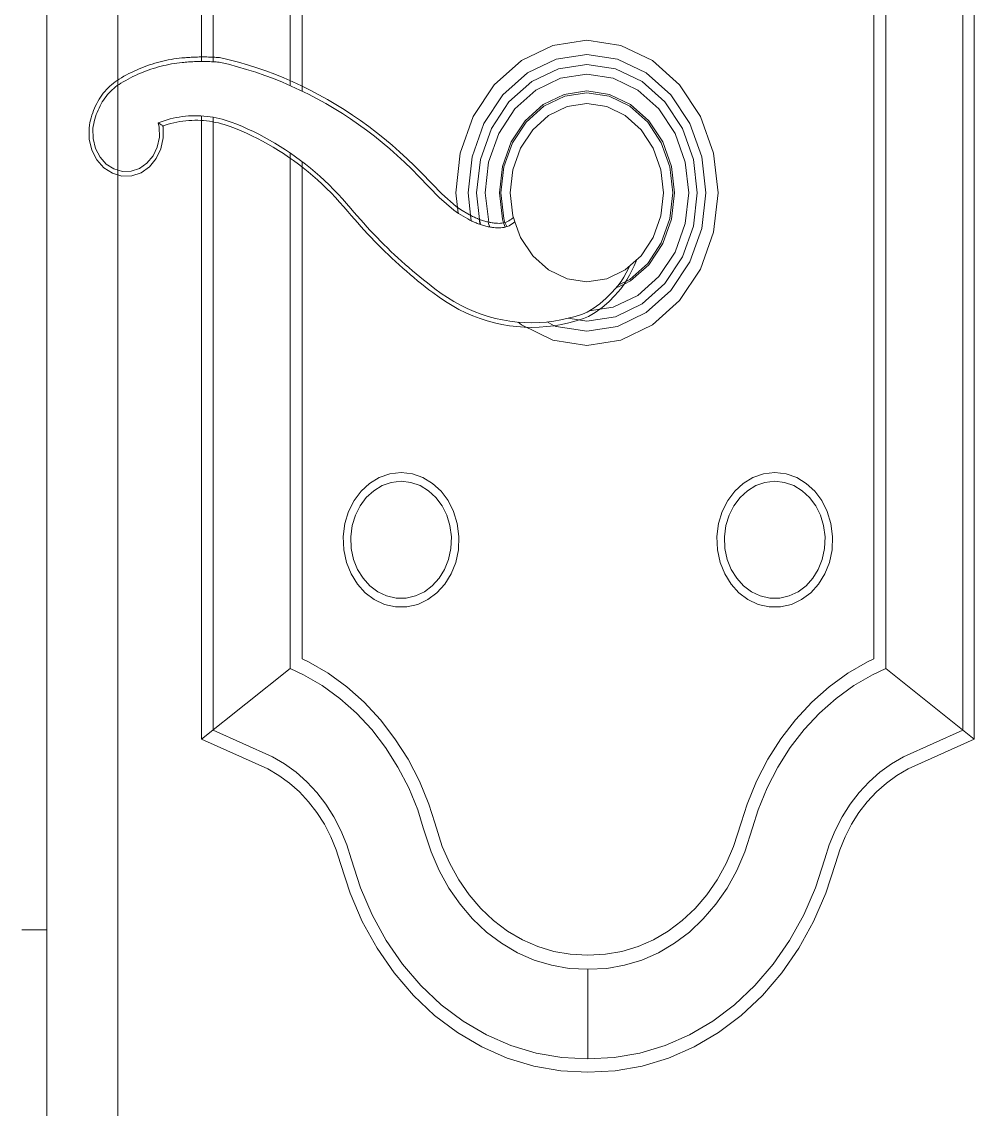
# Model space of a CAD drawing. Header units: inches. Extents: x 136316 to 155547, y -21384 to -17606.
# Drawn here: x 152598.235 to 152601.054, y -20288.047 to -20284.828 of the extents above; entities that cross this region are included whole.
import ezdxf

# ---------------------------------------------------------------- set-up
doc = ezdxf.new("R2010")
doc.units = ezdxf.units.IN
doc.header["$LTSCALE"] = 0.5
doc.header["$MEASUREMENT"] = 0
doc.layers.add('PARAPET', color=50, linetype='Continuous', lineweight=13)
doc.layers.add('window', color=4, linetype='Continuous', lineweight=13)

msp = doc.modelspace()

# ---------------------------------------------------------------- linework, layer by layer
at = {"layer": 'PARAPET'}
msp.add_line((152598.3095, -20287.5162), (152598.2353, -20287.5162), dxfattribs=at)
at = {"layer": 'window'}
for p, q in [((152598.5195, -20315.9204), (152598.5195, -20245.2017)), ((152598.3095, -20245.4462), (152598.3095, -20315.676)), ((152598.7675, -20284.9461), (152598.7675, -20278.7303)), ((152598.8017, -20284.9334), (152598.8012, -20278.7572)), ((152601.0199, -20278.7572), (152601.0199, -20286.9249)), ((152601.0535, -20278.7303), (152601.0535, -20286.9518)), ((152599.0291, -20285.0171), (152599.0291, -20278.939)), ((152600.792, -20278.939), (152600.792, -20286.7431)), ((152599.0649, -20278.9676), (152599.0649, -20285.0337)), ((152600.7562, -20286.7145), (152600.7562, -20278.9676)), ((152599.8071, -20284.8982), (152599.7135, -20284.9433)), ((152599.9075, -20284.8828), (152599.8071, -20284.8982)), ((152600.0079, -20284.8982), (152599.9075, -20284.8828)), ((152600.1015, -20284.9433), (152600.0079, -20284.8982)), ((152598.677, -20284.94), (152598.6689, -20284.9414)), ((152598.685, -20284.9386), (152598.677, -20284.94)), ((152598.6931, -20284.9374), (152598.685, -20284.9386)), ((152598.7011, -20284.9364), (152598.6931, -20284.9374)), ((152598.7092, -20284.9356), (152598.7011, -20284.9364)), ((152598.7139, -20284.9351), (152598.7092, -20284.9356)), ((152598.7185, -20284.9347), (152598.7139, -20284.9351)), ((152598.7231, -20284.9344), (152598.7185, -20284.9347)), ((152598.7277, -20284.934), (152598.7231, -20284.9344)), ((152598.7323, -20284.9337), (152598.7277, -20284.934)), ((152598.7369, -20284.9335), (152598.7323, -20284.9337)), ((152598.7416, -20284.9333), (152598.7369, -20284.9335)), ((152598.7462, -20284.9331), (152598.7416, -20284.9333)), ((152598.7508, -20284.9329), (152598.7462, -20284.9331)), ((152598.7554, -20284.9328), (152598.7508, -20284.9329)), ((152598.7601, -20284.9327), (152598.7554, -20284.9328)), ((152598.7647, -20284.9326), (152598.7601, -20284.9327)), ((152598.7693, -20284.9326), (152598.7647, -20284.9326)), ((152598.7739, -20284.9326), (152598.7693, -20284.9326)), ((152598.7786, -20284.9326), (152598.7739, -20284.9326)), ((152598.7832, -20284.9327), (152598.7786, -20284.9326)), ((152598.7878, -20284.9328), (152598.7832, -20284.9327)), ((152598.7924, -20284.933), (152598.7878, -20284.9328)), ((152598.7971, -20284.9332), (152598.7924, -20284.933)), ((152598.8017, -20284.9334), (152598.7971, -20284.9332)), ((152598.8012, -20284.9468), (152598.8017, -20284.9334)), ((152598.8063, -20284.9336), (152598.8017, -20284.9334)), ((152598.8109, -20284.9339), (152598.8063, -20284.9336)), ((152598.8155, -20284.9342), (152598.8109, -20284.9339)), ((152598.8209, -20284.9346), (152598.8155, -20284.9342)), ((152598.849, -20284.9412), (152598.8209, -20284.9346)), ((152599.8165, -20284.9391), (152599.7316, -20284.98)), ((152599.9075, -20284.9251), (152599.8165, -20284.9391)), ((152599.9985, -20284.9391), (152599.9075, -20284.9251)), ((152600.0833, -20284.98), (152599.9985, -20284.9391)), ((152598.575, -20284.9712), (152598.5675, -20284.9747)), ((152598.5826, -20284.9679), (152598.575, -20284.9712)), ((152598.5903, -20284.9647), (152598.5826, -20284.9679)), ((152598.598, -20284.9617), (152598.5903, -20284.9647)), ((152598.6057, -20284.9589), (152598.598, -20284.9617)), ((152598.6092, -20284.9718), (152598.6016, -20284.9746)), ((152598.6135, -20284.9562), (152598.6057, -20284.9589)), ((152598.6168, -20284.9691), (152598.6092, -20284.9718)), ((152598.6213, -20284.9536), (152598.6135, -20284.9562)), ((152598.6244, -20284.9666), (152598.6168, -20284.9691)), ((152598.6292, -20284.9512), (152598.6213, -20284.9536)), ((152598.6321, -20284.9643), (152598.6244, -20284.9666)), ((152598.6371, -20284.9489), (152598.6292, -20284.9512)), ((152598.6398, -20284.9621), (152598.6321, -20284.9643)), ((152598.645, -20284.9468), (152598.6371, -20284.9489)), ((152598.6475, -20284.96), (152598.6398, -20284.9621)), ((152598.653, -20284.9449), (152598.645, -20284.9468)), ((152598.6553, -20284.9581), (152598.6475, -20284.96)), ((152598.6609, -20284.9431), (152598.653, -20284.9449)), ((152598.663, -20284.9564), (152598.6553, -20284.9581)), ((152598.6689, -20284.9414), (152598.6609, -20284.9431)), ((152598.6709, -20284.9548), (152598.663, -20284.9564)), ((152598.6787, -20284.9533), (152598.6709, -20284.9548)), ((152598.6865, -20284.952), (152598.6787, -20284.9533)), ((152598.6944, -20284.9508), (152598.6865, -20284.952)), ((152598.7023, -20284.9499), (152598.6944, -20284.9508)), ((152598.7102, -20284.949), (152598.7023, -20284.9499)), ((152598.7147, -20284.9486), (152598.7102, -20284.949)), ((152598.7193, -20284.9482), (152598.7147, -20284.9486)), ((152598.7238, -20284.9478), (152598.7193, -20284.9482)), ((152598.7284, -20284.9475), (152598.7238, -20284.9478)), ((152598.7329, -20284.9472), (152598.7284, -20284.9475)), ((152598.7375, -20284.947), (152598.7329, -20284.9472)), ((152598.742, -20284.9467), (152598.7375, -20284.947)), ((152598.7466, -20284.9465), (152598.742, -20284.9467)), ((152598.7511, -20284.9464), (152598.7466, -20284.9465)), ((152598.7557, -20284.9463), (152598.7511, -20284.9464)), ((152598.7602, -20284.9462), (152598.7557, -20284.9463)), ((152598.7648, -20284.9461), (152598.7602, -20284.9462)), ((152598.7693, -20284.9461), (152598.7648, -20284.9461)), ((152598.7739, -20284.9461), (152598.7693, -20284.9461)), ((152598.7784, -20284.9461), (152598.7739, -20284.9461)), ((152598.783, -20284.9462), (152598.7784, -20284.9461)), ((152598.7875, -20284.9463), (152598.783, -20284.9462)), ((152598.7921, -20284.9465), (152598.7875, -20284.9463)), ((152598.7966, -20284.9466), (152598.7921, -20284.9465)), ((152598.8012, -20284.9468), (152598.7966, -20284.9466)), ((152598.8057, -20284.9471), (152598.8012, -20284.9468)), ((152598.8103, -20284.9474), (152598.8057, -20284.9471)), ((152598.8148, -20284.9477), (152598.8103, -20284.9474)), ((152598.8194, -20284.948), (152598.8148, -20284.9477)), ((152598.8466, -20284.9544), (152598.8194, -20284.948)), ((152598.8737, -20284.9615), (152598.8466, -20284.9544)), ((152598.8764, -20284.9483), (152598.849, -20284.9412)), ((152598.9007, -20284.9693), (152598.8737, -20284.9615)), ((152598.9036, -20284.9562), (152598.8764, -20284.9483)), ((152598.9275, -20284.9778), (152598.9007, -20284.9693)), ((152598.9306, -20284.9648), (152598.9036, -20284.9562)), ((152598.9575, -20284.9741), (152598.9306, -20284.9648)), ((152599.7135, -20284.9433), (152599.6331, -20285.0151)), ((152599.823, -20284.9676), (152599.7443, -20285.0055)), ((152599.9075, -20284.9546), (152599.823, -20284.9676)), ((152599.992, -20284.9676), (152599.9075, -20284.9546)), ((152600.0707, -20285.0055), (152599.992, -20284.9676)), ((152600.1819, -20285.0151), (152600.1015, -20284.9433)), ((152598.5174, -20285.0021), (152598.5118, -20285.006)), ((152598.5231, -20284.9984), (152598.5174, -20285.0021)), ((152598.5304, -20284.9941), (152598.5231, -20284.9984)), ((152598.5377, -20284.9899), (152598.5304, -20284.9941)), ((152598.5428, -20285.0021), (152598.5356, -20285.0062)), ((152598.5451, -20284.9859), (152598.5377, -20284.9899)), ((152598.5499, -20284.9982), (152598.5428, -20285.0021)), ((152598.5525, -20284.982), (152598.5451, -20284.9859)), ((152598.5572, -20284.9944), (152598.5499, -20284.9982)), ((152598.5599, -20284.9783), (152598.5525, -20284.982)), ((152598.5644, -20284.9907), (152598.5572, -20284.9944)), ((152598.5675, -20284.9747), (152598.5599, -20284.9783)), ((152598.5718, -20284.9872), (152598.5644, -20284.9907)), ((152598.5792, -20284.9838), (152598.5718, -20284.9872)), ((152598.5866, -20284.9806), (152598.5792, -20284.9838)), ((152598.5941, -20284.9775), (152598.5866, -20284.9806)), ((152598.6016, -20284.9746), (152598.5941, -20284.9775)), ((152598.9541, -20284.987), (152598.9275, -20284.9778)), ((152598.9805, -20284.9968), (152598.9541, -20284.987)), ((152598.9842, -20284.984), (152598.9575, -20284.9741)), ((152599.0068, -20285.0074), (152598.9805, -20284.9968)), ((152599.0107, -20284.9947), (152598.9842, -20284.984)), ((152599.037, -20285.0061), (152599.0107, -20284.9947)), ((152599.7316, -20284.98), (152599.6588, -20285.0451)), ((152599.8295, -20284.9958), (152599.7568, -20285.0308)), ((152599.9075, -20284.9838), (152599.8295, -20284.9958)), ((152599.9855, -20284.9958), (152599.9075, -20284.9838)), ((152600.0581, -20285.0308), (152599.9855, -20284.9958)), ((152600.1562, -20285.0451), (152600.0833, -20284.98)), ((152598.4812, -20285.0346), (152598.4766, -20285.0402)), ((152598.4859, -20285.0293), (152598.4812, -20285.0346)), ((152598.4907, -20285.0242), (152598.4859, -20285.0293)), ((152598.4958, -20285.0193), (152598.4907, -20285.0242)), ((152598.4983, -20285.0344), (152598.4938, -20285.0391)), ((152598.501, -20285.0146), (152598.4958, -20285.0193)), ((152598.503, -20285.0298), (152598.4983, -20285.0344)), ((152598.5063, -20285.0102), (152598.501, -20285.0146)), ((152598.5079, -20285.0255), (152598.503, -20285.0298)), ((152598.5118, -20285.006), (152598.5063, -20285.0102)), ((152598.5129, -20285.0213), (152598.5079, -20285.0255)), ((152598.518, -20285.0174), (152598.5129, -20285.0213)), ((152598.5232, -20285.0138), (152598.518, -20285.0174)), ((152598.5286, -20285.0104), (152598.5232, -20285.0138)), ((152598.5356, -20285.0062), (152598.5286, -20285.0104)), ((152599.0328, -20285.0187), (152599.0068, -20285.0074)), ((152599.0586, -20285.0306), (152599.0328, -20285.0187)), ((152599.063, -20285.0181), (152599.037, -20285.0061)), ((152599.0842, -20285.0432), (152599.0586, -20285.0306)), ((152599.0888, -20285.0309), (152599.063, -20285.0181)), ((152599.1144, -20285.0442), (152599.0888, -20285.0309)), ((152599.6331, -20285.0151), (152599.5714, -20285.1087)), ((152599.7443, -20285.0055), (152599.6767, -20285.0659)), ((152599.7568, -20285.0308), (152599.6944, -20285.0865)), ((152599.9075, -20285.0332), (152599.8405, -20285.0434)), ((152599.9745, -20285.0434), (152599.9075, -20285.0332)), ((152600.1205, -20285.0865), (152600.0581, -20285.0308)), ((152600.1383, -20285.0659), (152600.0707, -20285.0055)), ((152600.2435, -20285.1087), (152600.1819, -20285.0151)), ((152598.4605, -20285.0643), (152598.457, -20285.0707)), ((152598.4642, -20285.058), (152598.4605, -20285.0643)), ((152598.4682, -20285.0519), (152598.4642, -20285.058)), ((152598.4723, -20285.0459), (152598.4682, -20285.0519)), ((152598.4737, -20285.0658), (152598.4702, -20285.0717)), ((152598.4766, -20285.0402), (152598.4723, -20285.0459)), ((152598.4773, -20285.0601), (152598.4737, -20285.0658)), ((152598.4812, -20285.0546), (152598.4773, -20285.0601)), ((152598.4852, -20285.0493), (152598.4812, -20285.0546)), ((152598.4894, -20285.0441), (152598.4852, -20285.0493)), ((152598.4938, -20285.0391), (152598.4894, -20285.0441)), ((152599.1095, -20285.0565), (152599.0842, -20285.0432)), ((152599.1346, -20285.0704), (152599.1095, -20285.0565)), ((152599.1397, -20285.0583), (152599.1144, -20285.0442)), ((152599.1647, -20285.073), (152599.1397, -20285.0583)), ((152599.6588, -20285.0451), (152599.6029, -20285.1298)), ((152599.6767, -20285.0659), (152599.6249, -20285.1446)), ((152599.8405, -20285.0434), (152599.778, -20285.0735)), ((152599.8417, -20285.0486), (152599.7803, -20285.0782)), ((152599.9075, -20285.0385), (152599.8417, -20285.0486)), ((152599.9733, -20285.0486), (152599.9075, -20285.0385)), ((152600.0346, -20285.0782), (152599.9733, -20285.0486)), ((152600.0369, -20285.0735), (152599.9745, -20285.0434)), ((152600.1901, -20285.1446), (152600.1383, -20285.0659)), ((152600.2121, -20285.1298), (152600.1562, -20285.0451)), ((152598.4452, -20285.098), (152598.4428, -20285.1051)), ((152598.4478, -20285.091), (152598.4452, -20285.098)), ((152598.4506, -20285.0841), (152598.4478, -20285.091)), ((152598.4537, -20285.0773), (152598.4506, -20285.0841)), ((152598.457, -20285.0707), (152598.4537, -20285.0773)), ((152598.4583, -20285.0966), (152598.4559, -20285.1031)), ((152598.461, -20285.0902), (152598.4583, -20285.0966)), ((152598.4639, -20285.0839), (152598.461, -20285.0902)), ((152598.4669, -20285.0777), (152598.4639, -20285.0839)), ((152598.4702, -20285.0717), (152598.4669, -20285.0777)), ((152599.1594, -20285.085), (152599.1346, -20285.0704)), ((152599.1839, -20285.1002), (152599.1594, -20285.085)), ((152599.1895, -20285.0884), (152599.1647, -20285.073)), ((152599.2081, -20285.1161), (152599.1839, -20285.1002)), ((152599.2139, -20285.1044), (152599.1895, -20285.0884)), ((152599.6944, -20285.0865), (152599.6466, -20285.1592)), ((152599.778, -20285.0735), (152599.7244, -20285.1214)), ((152599.7803, -20285.0782), (152599.7277, -20285.1252)), ((152599.7941, -20285.106), (152599.8488, -20285.0796)), ((152599.8488, -20285.0796), (152599.9075, -20285.0706)), ((152599.9075, -20285.0706), (152599.9662, -20285.0796)), ((152599.9662, -20285.0796), (152600.0208, -20285.106)), ((152600.0873, -20285.1252), (152600.0346, -20285.0782)), ((152600.0906, -20285.1214), (152600.0369, -20285.0735)), ((152600.1684, -20285.1592), (152600.1205, -20285.0865)), ((152598.4371, -20285.127), (152598.4357, -20285.1345)), ((152598.4388, -20285.1196), (152598.4371, -20285.127)), ((152598.4407, -20285.1123), (152598.4388, -20285.1196)), ((152598.4428, -20285.1051), (152598.4407, -20285.1123)), ((152598.4484, -20285.1302), (152598.4471, -20285.1371)), ((152598.4499, -20285.1233), (152598.4484, -20285.1302)), ((152598.4517, -20285.1165), (152598.4499, -20285.1233)), ((152598.4537, -20285.1097), (152598.4517, -20285.1165)), ((152598.4559, -20285.1031), (152598.4537, -20285.1097)), ((152598.6391, -20285.1277), (152598.6478, -20285.1244)), ((152598.6421, -20285.1399), (152598.6391, -20285.1277)), ((152598.6391, -20285.1277), (152598.6497, -20285.1343)), ((152598.6478, -20285.1244), (152598.6565, -20285.1214)), ((152598.6565, -20285.1214), (152598.6654, -20285.1187)), ((152598.6597, -20285.1344), (152598.6682, -20285.1317)), ((152598.6654, -20285.1187), (152598.6743, -20285.1162)), ((152598.6682, -20285.1317), (152598.6768, -20285.1294)), ((152598.6743, -20285.1162), (152598.6833, -20285.114)), ((152598.6768, -20285.1294), (152598.6855, -20285.1273)), ((152598.6833, -20285.114), (152598.6923, -20285.1121)), ((152598.6855, -20285.1273), (152598.6942, -20285.1254)), ((152598.6923, -20285.1121), (152598.7013, -20285.1105)), ((152598.6942, -20285.1254), (152598.7029, -20285.1238)), ((152598.7013, -20285.1105), (152598.7104, -20285.1091)), ((152598.7029, -20285.1238), (152598.7117, -20285.1225)), ((152598.7104, -20285.1091), (152598.7195, -20285.1081)), ((152598.7117, -20285.1225), (152598.7205, -20285.1215)), ((152598.7195, -20285.1081), (152598.7286, -20285.1073)), ((152598.7205, -20285.1215), (152598.7293, -20285.1207)), ((152598.7286, -20285.1073), (152598.7378, -20285.1068)), ((152598.7293, -20285.1207), (152598.7382, -20285.1202)), ((152598.7378, -20285.1068), (152598.7469, -20285.1065)), ((152598.7382, -20285.1202), (152598.747, -20285.12)), ((152598.7469, -20285.1065), (152598.7561, -20285.1066)), ((152598.747, -20285.12), (152598.7559, -20285.1201)), ((152598.7559, -20285.1201), (152598.7647, -20285.1204)), ((152598.7561, -20285.1066), (152598.7652, -20285.1069)), ((152598.7647, -20285.1204), (152598.7735, -20285.121)), ((152598.7652, -20285.1069), (152598.7744, -20285.1075)), ((152598.7675, -20286.9518), (152598.7675, -20285.1071)), ((152598.7735, -20285.121), (152598.7824, -20285.1219)), ((152598.7744, -20285.1075), (152598.7835, -20285.1084)), ((152598.7824, -20285.1219), (152598.7911, -20285.123)), ((152598.7835, -20285.1084), (152598.7926, -20285.1096)), ((152598.7911, -20285.123), (152598.7999, -20285.1244)), ((152598.7926, -20285.1096), (152598.8017, -20285.1111)), ((152598.7999, -20285.1244), (152598.8086, -20285.1261)), ((152598.8012, -20286.9249), (152598.8017, -20285.1111)), ((152598.8017, -20285.1111), (152598.8107, -20285.1128)), ((152598.8086, -20285.1261), (152598.8173, -20285.128)), ((152598.8107, -20285.1128), (152598.8197, -20285.1148)), ((152598.8173, -20285.128), (152598.826, -20285.1303)), ((152598.8197, -20285.1148), (152598.8286, -20285.1171)), ((152598.826, -20285.1303), (152598.8346, -20285.1327)), ((152598.8286, -20285.1171), (152598.8375, -20285.1197)), ((152598.8346, -20285.1327), (152598.8431, -20285.1355)), ((152598.8375, -20285.1197), (152598.8463, -20285.1225)), ((152598.8463, -20285.1225), (152598.8551, -20285.1256)), ((152598.8551, -20285.1256), (152598.8717, -20285.132)), ((152598.8717, -20285.132), (152598.8882, -20285.1388)), ((152599.232, -20285.1326), (152599.2081, -20285.1161)), ((152599.238, -20285.1211), (152599.2139, -20285.1044)), ((152599.2556, -20285.1497), (152599.232, -20285.1326)), ((152599.2618, -20285.1383), (152599.238, -20285.1211)), ((152599.5714, -20285.1087), (152599.5327, -20285.2176)), ((152599.6029, -20285.1298), (152599.5678, -20285.2286)), ((152599.7244, -20285.1214), (152599.6833, -20285.1838)), ((152599.7277, -20285.1252), (152599.6873, -20285.1865)), ((152599.7472, -20285.1479), (152599.7941, -20285.106)), ((152600.0208, -20285.106), (152600.0678, -20285.1479)), ((152600.1277, -20285.1865), (152600.0873, -20285.1252)), ((152600.1317, -20285.1838), (152600.0906, -20285.1214)), ((152600.2472, -20285.2286), (152600.2121, -20285.1298)), ((152600.2823, -20285.2176), (152600.2435, -20285.1087)), ((152598.4357, -20285.1345), (152598.4344, -20285.1431)), ((152598.4344, -20285.1431), (152598.4349, -20285.1762)), ((152598.4471, -20285.1371), (152598.446, -20285.1441)), ((152598.446, -20285.1441), (152598.4465, -20285.1742)), ((152598.6426, -20285.17), (152598.6421, -20285.1399)), ((152598.6508, -20285.135), (152598.6517, -20285.1355)), ((152598.6512, -20285.1373), (152598.6533, -20285.1366)), ((152598.6533, -20285.1366), (152598.6597, -20285.1344)), ((152598.6536, -20285.1379), (152598.6533, -20285.1366)), ((152598.6542, -20285.1715), (152598.6536, -20285.1379)), ((152598.8431, -20285.1355), (152598.8516, -20285.1385)), ((152598.8516, -20285.1385), (152598.868, -20285.1448)), ((152598.868, -20285.1448), (152598.8842, -20285.1515)), ((152598.8842, -20285.1515), (152598.9004, -20285.1586)), ((152598.8882, -20285.1388), (152598.9046, -20285.146)), ((152598.9004, -20285.1586), (152598.9165, -20285.1661)), ((152598.9046, -20285.146), (152598.9209, -20285.1536)), ((152598.9209, -20285.1536), (152598.937, -20285.1616)), ((152598.937, -20285.1616), (152598.953, -20285.1699)), ((152599.2788, -20285.1674), (152599.2556, -20285.1497)), ((152599.2853, -20285.1562), (152599.2618, -20285.1383)), ((152599.3083, -20285.1747), (152599.2853, -20285.1562)), ((152599.6249, -20285.1446), (152599.5923, -20285.2362)), ((152599.6466, -20285.1592), (152599.6165, -20285.2438)), ((152599.7112, -20285.2026), (152599.7472, -20285.1479)), ((152600.0678, -20285.1479), (152600.1038, -20285.2026)), ((152600.1985, -20285.2438), (152600.1684, -20285.1592)), ((152600.2227, -20285.2362), (152600.1901, -20285.1446)), ((152598.4349, -20285.1762), (152598.4429, -20285.2085)), ((152598.4465, -20285.1742), (152598.4536, -20285.2031)), ((152598.6363, -20285.1992), (152598.6426, -20285.17)), ((152598.6472, -20285.2041), (152598.6542, -20285.1715)), ((152598.9165, -20285.1661), (152598.9324, -20285.1739)), ((152598.9324, -20285.1739), (152598.9481, -20285.1822)), ((152598.9481, -20285.1822), (152598.9637, -20285.1908)), ((152598.953, -20285.1699), (152598.9688, -20285.1786)), ((152598.9637, -20285.1908), (152598.9792, -20285.1998)), ((152598.9688, -20285.1786), (152598.9845, -20285.1877)), ((152598.9845, -20285.1877), (152599, -20285.1972)), ((152599, -20285.1972), (152599.0153, -20285.2071)), ((152599.3017, -20285.1857), (152599.2788, -20285.1674)), ((152599.3242, -20285.2047), (152599.3017, -20285.1857)), ((152599.3311, -20285.1938), (152599.3083, -20285.1747)), ((152599.3534, -20285.2135), (152599.3311, -20285.1938)), ((152599.6833, -20285.1838), (152599.6574, -20285.2565)), ((152599.6873, -20285.1865), (152599.6619, -20285.2579)), ((152600.1531, -20285.2579), (152600.1277, -20285.1865)), ((152600.1576, -20285.2565), (152600.1317, -20285.1838)), ((152598.4429, -20285.2085), (152598.4578, -20285.2373)), ((152598.4536, -20285.2031), (152598.467, -20285.2288)), ((152598.467, -20285.2288), (152598.4855, -20285.2497)), ((152598.6059, -20285.2471), (152598.6238, -20285.2255)), ((152598.6238, -20285.2255), (152598.6363, -20285.1992)), ((152598.6332, -20285.2335), (152598.6472, -20285.2041)), ((152598.9792, -20285.1998), (152598.9945, -20285.2091)), ((152598.9945, -20285.2091), (152599.0096, -20285.2188)), ((152599.0096, -20285.2188), (152599.0246, -20285.2289)), ((152599.0153, -20285.2071), (152599.0305, -20285.2173)), ((152599.0246, -20285.2289), (152599.0394, -20285.2393)), ((152599.0291, -20286.7431), (152599.0291, -20285.2163)), ((152599.0305, -20285.2173), (152599.0455, -20285.2278)), ((152599.0455, -20285.2278), (152599.0603, -20285.2387)), ((152599.3464, -20285.2242), (152599.3242, -20285.2047)), ((152599.3681, -20285.2442), (152599.3464, -20285.2242)), ((152599.3754, -20285.2338), (152599.3534, -20285.2135)), ((152599.5327, -20285.2176), (152599.5195, -20285.3345)), ((152599.5678, -20285.2286), (152599.5558, -20285.3345)), ((152599.6885, -20285.2662), (152599.7112, -20285.2026)), ((152600.1038, -20285.2026), (152600.1265, -20285.2662)), ((152600.2592, -20285.3345), (152600.2472, -20285.2286)), ((152600.2955, -20285.3345), (152600.2823, -20285.2176)), ((152598.4578, -20285.2373), (152598.4786, -20285.2606)), ((152598.4786, -20285.2606), (152598.5039, -20285.2769)), ((152598.4855, -20285.2497), (152598.5081, -20285.2642)), ((152598.5838, -20285.2626), (152598.6059, -20285.2471)), ((152598.5885, -20285.2751), (152598.6132, -20285.2577)), ((152598.6132, -20285.2577), (152598.6332, -20285.2335)), ((152599.0394, -20285.2393), (152599.054, -20285.2501)), ((152599.054, -20285.2501), (152599.0684, -20285.2612)), ((152599.0603, -20285.2387), (152599.0749, -20285.25)), ((152599.0649, -20285.2423), (152599.0649, -20286.7145)), ((152599.0684, -20285.2612), (152599.0826, -20285.2726)), ((152599.0749, -20285.25), (152599.0893, -20285.2616)), ((152599.0893, -20285.2616), (152599.1035, -20285.2736)), ((152599.3895, -20285.2649), (152599.3681, -20285.2442)), ((152599.397, -20285.2546), (152599.3754, -20285.2338)), ((152599.4181, -20285.2759), (152599.397, -20285.2546)), ((152599.5923, -20285.2362), (152599.5811, -20285.3345)), ((152599.6165, -20285.2438), (152599.6062, -20285.3345)), ((152599.6574, -20285.2565), (152599.6486, -20285.3345)), ((152599.6619, -20285.2579), (152599.6532, -20285.3345)), ((152600.1618, -20285.3345), (152600.1531, -20285.2579)), ((152600.1664, -20285.3345), (152600.1576, -20285.2565)), ((152600.2088, -20285.3345), (152600.1985, -20285.2438)), ((152600.2338, -20285.3345), (152600.2227, -20285.2362)), ((152598.5039, -20285.2769), (152598.5319, -20285.285)), ((152598.5081, -20285.2642), (152598.5332, -20285.2714)), ((152598.5195, -20287.5162), (152598.5195, -20285.2675)), ((152598.5319, -20285.285), (152598.5607, -20285.2844)), ((152598.5332, -20285.2714), (152598.559, -20285.2709)), ((152598.559, -20285.2709), (152598.5838, -20285.2626)), ((152598.5607, -20285.2844), (152598.5885, -20285.2751)), ((152599.0826, -20285.2726), (152599.0966, -20285.2844)), ((152599.0966, -20285.2844), (152599.1104, -20285.2966)), ((152599.1035, -20285.2736), (152599.1174, -20285.2859)), ((152599.1174, -20285.2859), (152599.1312, -20285.2985)), ((152599.4105, -20285.2861), (152599.3895, -20285.2649)), ((152599.4706, -20285.3482), (152599.4105, -20285.2861)), ((152599.4779, -20285.3377), (152599.4181, -20285.2759)), ((152599.6808, -20285.3345), (152599.6885, -20285.2662)), ((152600.1265, -20285.2662), (152600.1342, -20285.3345)), ((152599.1104, -20285.2966), (152599.1239, -20285.309)), ((152599.1239, -20285.309), (152599.1373, -20285.3218)), ((152599.1312, -20285.2985), (152599.1447, -20285.3114)), ((152599.1373, -20285.3218), (152599.1504, -20285.3349)), ((152599.1447, -20285.3114), (152599.158, -20285.3247)), ((152599.158, -20285.3247), (152599.1711, -20285.3383)), ((152599.1504, -20285.3349), (152599.1633, -20285.3483)), ((152599.1633, -20285.3483), (152599.1759, -20285.3619)), ((152599.1711, -20285.3383), (152599.1839, -20285.3522)), ((152599.1839, -20285.3522), (152599.1965, -20285.3664)), ((152599.5141, -20285.3861), (152599.4706, -20285.3482)), ((152599.5206, -20285.3749), (152599.4779, -20285.3377)), ((152599.5195, -20285.3345), (152599.5262, -20285.3945)), ((152599.5558, -20285.3345), (152599.563, -20285.4013)), ((152599.5811, -20285.3345), (152599.5897, -20285.4135)), ((152599.6062, -20285.3345), (152599.6174, -20285.4216)), ((152599.6486, -20285.3345), (152599.6574, -20285.4125)), ((152599.6532, -20285.3345), (152599.6619, -20285.4112)), ((152599.6885, -20285.4028), (152599.6808, -20285.3345)), ((152600.1342, -20285.3345), (152600.1265, -20285.4028)), ((152600.1531, -20285.4112), (152600.1618, -20285.3345)), ((152600.1576, -20285.4125), (152600.1664, -20285.3345)), ((152600.1985, -20285.4253), (152600.2088, -20285.3345)), ((152600.2233, -20285.433), (152600.2338, -20285.3345)), ((152600.2472, -20285.4405), (152600.2592, -20285.3345)), ((152600.2823, -20285.4515), (152600.2955, -20285.3345)), ((152599.1759, -20285.3619), (152599.1884, -20285.3759)), ((152599.1884, -20285.3759), (152599.2006, -20285.3903)), ((152599.1965, -20285.3664), (152599.2088, -20285.3808)), ((152599.2006, -20285.3903), (152599.21, -20285.4015)), ((152599.2088, -20285.3808), (152599.2182, -20285.392)), ((152599.5277, -20285.3955), (152599.5141, -20285.3861)), ((152599.5333, -20285.3837), (152599.5206, -20285.3749)), ((152599.5602, -20285.3998), (152599.5333, -20285.3837)), ((152599.21, -20285.4015), (152599.2196, -20285.4127)), ((152599.2182, -20285.392), (152599.2278, -20285.4031)), ((152599.2196, -20285.4127), (152599.2293, -20285.4237)), ((152599.2278, -20285.4031), (152599.2373, -20285.4141)), ((152599.2373, -20285.4141), (152599.247, -20285.4249)), ((152599.5551, -20285.4119), (152599.5277, -20285.3955)), ((152599.5581, -20285.4136), (152599.5551, -20285.4119)), ((152599.5612, -20285.4152), (152599.5581, -20285.4136)), ((152599.563, -20285.4013), (152599.5602, -20285.3998)), ((152599.5642, -20285.4167), (152599.5612, -20285.4152)), ((152599.5659, -20285.4029), (152599.563, -20285.4013)), ((152599.563, -20285.4013), (152599.5652, -20285.4172)), ((152599.5673, -20285.4183), (152599.5642, -20285.4167)), ((152599.5688, -20285.4044), (152599.5659, -20285.4029)), ((152599.5704, -20285.4197), (152599.5673, -20285.4183)), ((152599.5718, -20285.4058), (152599.5688, -20285.4044)), ((152599.5735, -20285.4212), (152599.5704, -20285.4197)), ((152599.5747, -20285.4072), (152599.5718, -20285.4058)), ((152599.5766, -20285.4225), (152599.5735, -20285.4212)), ((152599.5777, -20285.4086), (152599.5747, -20285.4072)), ((152599.5798, -20285.4238), (152599.5766, -20285.4225)), ((152599.5806, -20285.4099), (152599.5777, -20285.4086)), ((152599.5836, -20285.4111), (152599.5806, -20285.4099)), ((152599.5866, -20285.4123), (152599.5836, -20285.4111)), ((152599.5897, -20285.4135), (152599.5866, -20285.4123)), ((152599.5897, -20285.4135), (152599.5925, -20285.4286)), ((152599.5897, -20285.4135), (152599.5911, -20285.4281)), ((152599.5927, -20285.4146), (152599.5897, -20285.4135)), ((152599.5957, -20285.4156), (152599.5927, -20285.4146)), ((152599.5988, -20285.4167), (152599.5957, -20285.4156)), ((152599.6019, -20285.4176), (152599.5988, -20285.4167)), ((152599.605, -20285.4185), (152599.6019, -20285.4176)), ((152599.6081, -20285.4194), (152599.605, -20285.4185)), ((152599.6112, -20285.4202), (152599.6081, -20285.4194)), ((152599.6143, -20285.4209), (152599.6112, -20285.4202)), ((152599.6174, -20285.4216), (152599.6143, -20285.4209)), ((152599.6174, -20285.4216), (152599.6165, -20285.4253)), ((152599.6205, -20285.4223), (152599.6174, -20285.4216)), ((152599.6237, -20285.4229), (152599.6205, -20285.4223)), ((152599.6268, -20285.4234), (152599.6237, -20285.4229)), ((152599.6574, -20285.4125), (152599.6604, -20285.4237)), ((152599.6645, -20285.4226), (152599.6604, -20285.4237)), ((152599.6619, -20285.4112), (152599.6645, -20285.4226)), ((152599.6687, -20285.4212), (152599.6645, -20285.4226)), ((152599.6645, -20285.4226), (152599.6702, -20285.4347)), ((152599.6727, -20285.4194), (152599.6687, -20285.4212)), ((152599.6766, -20285.4174), (152599.6727, -20285.4194)), ((152599.6804, -20285.4151), (152599.6766, -20285.4174)), ((152599.6841, -20285.4126), (152599.6804, -20285.4151)), ((152599.6876, -20285.4097), (152599.6841, -20285.4126)), ((152599.6901, -20285.4074), (152599.6876, -20285.4097)), ((152599.6901, -20285.4074), (152599.6885, -20285.4028)), ((152599.6901, -20285.4074), (152599.6945, -20285.4206)), ((152599.6945, -20285.4206), (152599.6904, -20285.4239)), ((152599.7112, -20285.4665), (152599.6945, -20285.4206)), ((152600.1265, -20285.4028), (152600.1038, -20285.4665)), ((152600.1277, -20285.4826), (152600.1531, -20285.4112)), ((152600.1317, -20285.4852), (152600.1576, -20285.4125)), ((152599.2293, -20285.4237), (152599.239, -20285.4347)), ((152599.239, -20285.4347), (152599.2489, -20285.4455)), ((152599.247, -20285.4249), (152599.2568, -20285.4357)), ((152599.2489, -20285.4455), (152599.2588, -20285.4563)), ((152599.2568, -20285.4357), (152599.2666, -20285.4464)), ((152599.2666, -20285.4464), (152599.2766, -20285.4569)), ((152599.5829, -20285.4251), (152599.5798, -20285.4238)), ((152599.5861, -20285.4263), (152599.5829, -20285.4251)), ((152599.5893, -20285.4275), (152599.5861, -20285.4263)), ((152599.5925, -20285.4286), (152599.5893, -20285.4275)), ((152599.5957, -20285.4297), (152599.5925, -20285.4286)), ((152599.599, -20285.4307), (152599.5957, -20285.4297)), ((152599.6022, -20285.4316), (152599.599, -20285.4307)), ((152599.6055, -20285.4325), (152599.6022, -20285.4316)), ((152599.6087, -20285.4334), (152599.6055, -20285.4325)), ((152599.612, -20285.4342), (152599.6087, -20285.4334)), ((152599.6153, -20285.4349), (152599.612, -20285.4342)), ((152599.6186, -20285.4356), (152599.6153, -20285.4349)), ((152599.6165, -20285.4253), (152599.6202, -20285.4359)), ((152599.6219, -20285.4362), (152599.6186, -20285.4356)), ((152599.6252, -20285.4368), (152599.6219, -20285.4362)), ((152599.6285, -20285.4373), (152599.6252, -20285.4368)), ((152599.63, -20285.4239), (152599.6268, -20285.4234)), ((152599.6318, -20285.4378), (152599.6285, -20285.4373)), ((152599.6329, -20285.4244), (152599.63, -20285.4239)), ((152599.6371, -20285.4383), (152599.6318, -20285.4378)), ((152599.6377, -20285.4248), (152599.6329, -20285.4244)), ((152599.6425, -20285.4384), (152599.6371, -20285.4383)), ((152599.6428, -20285.4249), (152599.6377, -20285.4248)), ((152599.6476, -20285.4386), (152599.6425, -20285.4384)), ((152599.6476, -20285.4251), (152599.6428, -20285.4249)), ((152599.6519, -20285.4249), (152599.6476, -20285.4251)), ((152599.6526, -20285.4384), (152599.6476, -20285.4386)), ((152599.6561, -20285.4244), (152599.6519, -20285.4249)), ((152599.6576, -20285.4378), (152599.6526, -20285.4384)), ((152599.6604, -20285.4237), (152599.6561, -20285.4244)), ((152599.6626, -20285.4369), (152599.6576, -20285.4378)), ((152599.6604, -20285.4237), (152599.6658, -20285.4361)), ((152599.6658, -20285.4361), (152599.6626, -20285.4369)), ((152599.6675, -20285.4356), (152599.6658, -20285.4361)), ((152599.6723, -20285.434), (152599.6675, -20285.4356)), ((152599.677, -20285.432), (152599.6723, -20285.434)), ((152599.6816, -20285.4296), (152599.677, -20285.432)), ((152599.6861, -20285.4269), (152599.6816, -20285.4296)), ((152599.6904, -20285.4239), (152599.6861, -20285.4269)), ((152600.1684, -20285.5099), (152600.1985, -20285.4253)), ((152600.1901, -20285.5245), (152600.2233, -20285.433)), ((152600.2121, -20285.5392), (152600.2472, -20285.4405)), ((152600.2435, -20285.5604), (152600.2823, -20285.4515)), ((152599.2588, -20285.4563), (152599.2688, -20285.4669)), ((152599.2688, -20285.4669), (152599.2789, -20285.4774)), ((152599.2766, -20285.4569), (152599.2866, -20285.4673)), ((152599.2789, -20285.4774), (152599.2891, -20285.4879)), ((152599.2866, -20285.4673), (152599.2967, -20285.4777)), ((152599.2967, -20285.4777), (152599.3069, -20285.4879)), ((152599.7472, -20285.5212), (152599.7112, -20285.4665)), ((152600.1038, -20285.4665), (152600.0678, -20285.5212)), ((152600.0873, -20285.5439), (152600.1277, -20285.4826)), ((152600.0906, -20285.5477), (152600.1317, -20285.4852)), ((152599.2891, -20285.4879), (152599.2994, -20285.4982)), ((152599.2994, -20285.4982), (152599.3098, -20285.5083)), ((152599.3069, -20285.4879), (152599.3172, -20285.498)), ((152599.3098, -20285.5083), (152599.3202, -20285.5184)), ((152599.3172, -20285.498), (152599.3275, -20285.508)), ((152599.3202, -20285.5184), (152599.3307, -20285.5284)), ((152599.3275, -20285.508), (152599.338, -20285.5178)), ((152599.338, -20285.5178), (152599.3485, -20285.5276)), ((152600.1205, -20285.5826), (152600.1684, -20285.5099)), ((152599.3307, -20285.5284), (152599.3413, -20285.5382)), ((152599.3413, -20285.5382), (152599.352, -20285.5479)), ((152599.3485, -20285.5276), (152599.3591, -20285.5373)), ((152599.352, -20285.5479), (152599.3628, -20285.5575)), ((152599.3591, -20285.5373), (152599.3698, -20285.5468)), ((152599.3698, -20285.5468), (152599.3805, -20285.5562)), ((152599.7941, -20285.5631), (152599.7472, -20285.5212)), ((152600.0678, -20285.5212), (152600.0208, -20285.5631)), ((152600.0346, -20285.5909), (152600.0873, -20285.5439)), ((152600.0369, -20285.5955), (152600.0906, -20285.5477)), ((152600.0405, -20285.5651), (152600.0471, -20285.551)), ((152600.0471, -20285.551), (152600.0534, -20285.5367)), ((152600.0534, -20285.5367), (152600.055, -20285.5326)), ((152600.1383, -20285.6032), (152600.1901, -20285.5245)), ((152600.1562, -20285.624), (152600.2121, -20285.5392)), ((152599.3628, -20285.5575), (152599.3736, -20285.567)), ((152599.3736, -20285.567), (152599.3845, -20285.5764)), ((152599.3805, -20285.5562), (152599.3913, -20285.5655)), ((152599.3845, -20285.5764), (152599.3955, -20285.5856)), ((152599.3913, -20285.5655), (152599.4022, -20285.5747)), ((152599.4022, -20285.5747), (152599.4132, -20285.5837)), ((152599.4132, -20285.5837), (152599.4243, -20285.5926)), ((152599.8488, -20285.5895), (152599.7941, -20285.5631)), ((152600.0208, -20285.5631), (152599.9662, -20285.5895)), ((152600.0163, -20285.5848), (152600.0235, -20285.5717)), ((152600.0235, -20285.5717), (152600.0304, -20285.5583)), ((152600.0259, -20285.5923), (152600.0334, -20285.5788)), ((152600.0304, -20285.5583), (152600.0335, -20285.5518)), ((152600.0334, -20285.5788), (152600.0405, -20285.5651)), ((152600.0581, -20285.6383), (152600.1205, -20285.5826)), ((152600.1819, -20285.6539), (152600.2435, -20285.5604)), ((152599.3955, -20285.5856), (152599.4066, -20285.5948)), ((152599.4066, -20285.5948), (152599.4177, -20285.6038)), ((152599.4177, -20285.6038), (152599.4289, -20285.6126)), ((152599.4243, -20285.5926), (152599.4354, -20285.6015)), ((152599.4289, -20285.6126), (152599.4402, -20285.6214)), ((152599.4354, -20285.6015), (152599.4466, -20285.6101)), ((152599.4466, -20285.6101), (152599.4578, -20285.6187)), ((152599.9075, -20285.5985), (152599.8488, -20285.5895)), ((152599.9662, -20285.5895), (152599.9075, -20285.5985)), ((152599.9827, -20285.6291), (152599.9993, -20285.6099)), ((152599.9937, -20285.6164), (152600.0182, -20285.6051)), ((152599.9993, -20285.6099), (152600.009, -20285.5968)), ((152600.0016, -20285.6069), (152600.0346, -20285.5909)), ((152600.0078, -20285.6191), (152600.0182, -20285.6051)), ((152600.009, -20285.5968), (152600.0163, -20285.5848)), ((152600.0182, -20285.6051), (152600.0259, -20285.5923)), ((152600.0182, -20285.6051), (152600.0369, -20285.5955)), ((152600.0707, -20285.6635), (152600.1383, -20285.6032)), ((152599.4402, -20285.6214), (152599.4515, -20285.63)), ((152599.4515, -20285.63), (152599.4701, -20285.6438)), ((152599.4578, -20285.6187), (152599.4761, -20285.6323)), ((152599.4701, -20285.6438), (152599.4893, -20285.6567)), ((152599.4761, -20285.6323), (152599.4949, -20285.6449)), ((152599.4949, -20285.6449), (152599.5141, -20285.6566)), ((152599.946, -20285.6628), (152599.9649, -20285.6468)), ((152599.9649, -20285.6468), (152599.9827, -20285.6291)), ((152599.9721, -20285.6574), (152599.9906, -20285.6391)), ((152599.9855, -20285.6733), (152600.0581, -20285.6383)), ((152599.9906, -20285.6391), (152600.0078, -20285.6191)), ((152600.0833, -20285.6891), (152600.1562, -20285.624)), ((152599.4893, -20285.6567), (152599.509, -20285.6687)), ((152599.509, -20285.6687), (152599.529, -20285.6797)), ((152599.5141, -20285.6566), (152599.5337, -20285.6674)), ((152599.529, -20285.6797), (152599.5495, -20285.6897)), ((152599.5337, -20285.6674), (152599.5537, -20285.6772)), ((152599.5537, -20285.6772), (152599.5741, -20285.686)), ((152599.9079, -20285.6882), (152599.9261, -20285.6772)), ((152599.9144, -20285.6842), (152599.9855, -20285.6733)), ((152599.9261, -20285.6772), (152599.946, -20285.6628)), ((152599.9318, -20285.6889), (152599.9525, -20285.674)), ((152599.9525, -20285.674), (152599.9721, -20285.6574)), ((152599.992, -20285.7015), (152600.0707, -20285.6635)), ((152600.1015, -20285.7257), (152600.1819, -20285.6539)), ((152599.5495, -20285.6897), (152599.5703, -20285.6987)), ((152599.5703, -20285.6987), (152599.5913, -20285.7067)), ((152599.5741, -20285.686), (152599.5947, -20285.6938)), ((152599.5913, -20285.7067), (152599.6127, -20285.7136)), ((152599.5947, -20285.6938), (152599.6156, -20285.7006)), ((152599.6156, -20285.7006), (152599.6367, -20285.7063)), ((152599.6367, -20285.7063), (152599.658, -20285.7111)), ((152599.658, -20285.7111), (152599.6795, -20285.7147)), ((152599.8093, -20285.7146), (152599.8307, -20285.7109)), ((152599.8307, -20285.7109), (152599.852, -20285.7061)), ((152599.852, -20285.7061), (152599.8731, -20285.7003)), ((152599.852, -20285.7061), (152599.9075, -20285.7144)), ((152599.8731, -20285.7003), (152599.894, -20285.6934)), ((152599.876, -20285.7133), (152599.8974, -20285.7064)), ((152599.894, -20285.6934), (152599.9079, -20285.6882)), ((152599.8974, -20285.7064), (152599.9124, -20285.7006)), ((152599.9075, -20285.7144), (152599.992, -20285.7015)), ((152599.9124, -20285.7006), (152599.9318, -20285.6889)), ((152599.9985, -20285.73), (152600.0833, -20285.6891)), ((152599.6127, -20285.7136), (152599.6343, -20285.7195)), ((152599.6343, -20285.7195), (152599.6561, -20285.7244)), ((152599.6561, -20285.7244), (152599.678, -20285.7281)), ((152599.678, -20285.7281), (152599.7001, -20285.7308)), ((152599.6795, -20285.7147), (152599.701, -20285.7174)), ((152599.7001, -20285.7308), (152599.7222, -20285.7324)), ((152599.701, -20285.7174), (152599.7227, -20285.7189)), ((152599.7044, -20285.7176), (152599.7135, -20285.7257)), ((152599.7135, -20285.7257), (152599.8071, -20285.7709)), ((152599.7222, -20285.7324), (152599.7444, -20285.7329)), ((152599.7227, -20285.7189), (152599.7444, -20285.7194)), ((152599.7444, -20285.7194), (152599.7661, -20285.7189)), ((152599.7444, -20285.7329), (152599.7666, -20285.7324)), ((152599.7661, -20285.7189), (152599.7877, -20285.7173)), ((152599.7666, -20285.7324), (152599.7887, -20285.7307)), ((152599.7877, -20285.7173), (152599.8093, -20285.7146)), ((152599.7887, -20285.7307), (152599.8107, -20285.728)), ((152599.7896, -20285.717), (152599.8107, -20285.728)), ((152599.8107, -20285.728), (152599.8327, -20285.7242)), ((152599.8119, -20285.7278), (152599.8165, -20285.73)), ((152599.8165, -20285.73), (152599.9075, -20285.7439)), ((152599.8327, -20285.7242), (152599.8545, -20285.7193)), ((152599.8545, -20285.7193), (152599.876, -20285.7133)), ((152599.9075, -20285.7439), (152599.9985, -20285.73)), ((152600.0079, -20285.7709), (152600.1015, -20285.7257)), ((152599.8071, -20285.7709), (152599.9075, -20285.7863)), ((152599.9075, -20285.7863), (152600.0079, -20285.7709)), ((152599.3577, -20286.1626), (152599.3242, -20286.1664)), ((152599.3912, -20286.1664), (152599.3577, -20286.1626)), ((152600.4634, -20286.1626), (152600.4299, -20286.1664)), ((152600.4969, -20286.1664), (152600.4634, -20286.1626)), ((152599.2644, -20286.1947), (152599.2394, -20286.2177)), ((152599.2929, -20286.1773), (152599.2644, -20286.1947)), ((152599.3242, -20286.1664), (152599.2929, -20286.1773)), ((152599.3285, -20286.1917), (152599.3013, -20286.2013)), ((152599.3577, -20286.1884), (152599.3285, -20286.1917)), ((152599.3868, -20286.1917), (152599.3577, -20286.1884)), ((152599.4141, -20286.2013), (152599.3868, -20286.1917)), ((152599.4225, -20286.1773), (152599.3912, -20286.1664)), ((152599.451, -20286.1947), (152599.4225, -20286.1773)), ((152599.476, -20286.2177), (152599.451, -20286.1947)), ((152600.3701, -20286.1947), (152600.3451, -20286.2177)), ((152600.3986, -20286.1773), (152600.3701, -20286.1947)), ((152600.4299, -20286.1664), (152600.3986, -20286.1773)), ((152600.4343, -20286.1917), (152600.407, -20286.2013)), ((152600.4634, -20286.1884), (152600.4343, -20286.1917)), ((152600.4925, -20286.1917), (152600.4634, -20286.1884)), ((152600.5198, -20286.2013), (152600.4925, -20286.1917)), ((152600.5282, -20286.1773), (152600.4969, -20286.1664)), ((152600.5567, -20286.1947), (152600.5282, -20286.1773)), ((152600.5817, -20286.2177), (152600.5567, -20286.1947)), ((152599.2185, -20286.2457), (152599.2394, -20286.2177)), ((152599.2766, -20286.2164), (152599.2548, -20286.2364)), ((152599.3013, -20286.2013), (152599.2766, -20286.2164)), ((152599.4388, -20286.2164), (152599.4141, -20286.2013)), ((152599.4606, -20286.2364), (152599.4388, -20286.2164)), ((152599.4969, -20286.2457), (152599.476, -20286.2177)), ((152600.3451, -20286.2177), (152600.3242, -20286.2457)), ((152600.3823, -20286.2164), (152600.3605, -20286.2364)), ((152600.407, -20286.2013), (152600.3823, -20286.2164)), ((152600.5445, -20286.2164), (152600.5198, -20286.2013)), ((152600.5663, -20286.2364), (152600.5445, -20286.2164)), ((152600.6026, -20286.2457), (152600.5817, -20286.2177)), ((152599.2185, -20286.2457), (152599.2023, -20286.2779)), ((152599.2548, -20286.2364), (152599.2366, -20286.2608)), ((152599.4788, -20286.2608), (152599.4606, -20286.2364)), ((152599.5131, -20286.2779), (152599.4969, -20286.2457)), ((152600.3242, -20286.2457), (152600.3081, -20286.2779)), ((152600.3605, -20286.2364), (152600.3423, -20286.2608)), ((152600.5845, -20286.2608), (152600.5663, -20286.2364)), ((152600.6188, -20286.2779), (152600.6026, -20286.2457)), ((152599.2023, -20286.2779), (152599.1915, -20286.3136)), ((152599.2225, -20286.2888), (152599.2131, -20286.3198)), ((152599.2366, -20286.2608), (152599.2225, -20286.2888)), ((152599.4929, -20286.2888), (152599.4788, -20286.2608)), ((152599.5023, -20286.3198), (152599.4929, -20286.2888)), ((152599.5239, -20286.3136), (152599.5131, -20286.2779)), ((152600.3081, -20286.2779), (152600.2972, -20286.3136)), ((152600.3282, -20286.2888), (152600.3188, -20286.3198)), ((152600.3423, -20286.2608), (152600.3282, -20286.2888)), ((152600.5986, -20286.2888), (152600.5845, -20286.2608)), ((152600.608, -20286.3198), (152600.5986, -20286.2888)), ((152600.6296, -20286.3136), (152600.6188, -20286.2779)), ((152599.1915, -20286.3136), (152599.1866, -20286.352)), ((152599.2131, -20286.3198), (152599.2089, -20286.3532)), ((152599.5065, -20286.3532), (152599.5023, -20286.3198)), ((152599.5288, -20286.352), (152599.5239, -20286.3136)), ((152600.2972, -20286.3136), (152600.2923, -20286.352)), ((152600.3188, -20286.3198), (152600.3146, -20286.3532)), ((152600.6122, -20286.3532), (152600.608, -20286.3198)), ((152600.6345, -20286.352), (152600.6296, -20286.3136)), ((152599.1866, -20286.352), (152599.1883, -20286.3914)), ((152599.2089, -20286.3532), (152599.2103, -20286.3875)), ((152599.5051, -20286.3875), (152599.5065, -20286.3532)), ((152599.5271, -20286.3914), (152599.5288, -20286.352)), ((152600.2923, -20286.352), (152600.294, -20286.3914)), ((152600.3146, -20286.3532), (152600.316, -20286.3875)), ((152600.6108, -20286.3875), (152600.6122, -20286.3532)), ((152600.6328, -20286.3914), (152600.6345, -20286.352)), ((152599.2103, -20286.3875), (152599.2172, -20286.4198)), ((152599.4982, -20286.4198), (152599.5051, -20286.3875)), ((152600.316, -20286.3875), (152600.3229, -20286.4198)), ((152600.6039, -20286.4198), (152600.6108, -20286.3875)), ((152599.1883, -20286.3914), (152599.1962, -20286.4286)), ((152599.2172, -20286.4198), (152599.229, -20286.4494)), ((152599.4864, -20286.4494), (152599.4982, -20286.4198)), ((152599.5192, -20286.4286), (152599.5271, -20286.3914)), ((152600.294, -20286.3914), (152600.3019, -20286.4286)), ((152600.3229, -20286.4198), (152600.3347, -20286.4494)), ((152600.5921, -20286.4494), (152600.6039, -20286.4198)), ((152600.6249, -20286.4286), (152600.6328, -20286.3914)), ((152599.1962, -20286.4286), (152599.2098, -20286.4626)), ((152599.229, -20286.4494), (152599.2452, -20286.4757)), ((152599.4702, -20286.4757), (152599.4864, -20286.4494)), ((152599.5056, -20286.4626), (152599.5192, -20286.4286)), ((152600.3019, -20286.4286), (152600.3155, -20286.4626)), ((152600.3347, -20286.4494), (152600.3509, -20286.4757)), ((152600.5759, -20286.4757), (152600.5921, -20286.4494)), ((152600.6113, -20286.4626), (152600.6249, -20286.4286)), ((152599.2098, -20286.4626), (152599.2284, -20286.4928)), ((152599.2452, -20286.4757), (152599.2653, -20286.498)), ((152599.4501, -20286.498), (152599.4702, -20286.4757)), ((152599.487, -20286.4928), (152599.5056, -20286.4626)), ((152600.3155, -20286.4626), (152600.3341, -20286.4928)), ((152600.3509, -20286.4757), (152600.371, -20286.498)), ((152600.5558, -20286.498), (152600.5759, -20286.4757)), ((152600.5927, -20286.4928), (152600.6113, -20286.4626)), ((152599.2284, -20286.4928), (152599.2515, -20286.5184)), ((152599.2653, -20286.498), (152599.2886, -20286.5156)), ((152599.2886, -20286.5156), (152599.3147, -20286.528)), ((152599.4007, -20286.528), (152599.4268, -20286.5156)), ((152599.4268, -20286.5156), (152599.4501, -20286.498)), ((152599.4639, -20286.5184), (152599.487, -20286.4928)), ((152600.3341, -20286.4928), (152600.3572, -20286.5184)), ((152600.371, -20286.498), (152600.3943, -20286.5156)), ((152600.3943, -20286.5156), (152600.4204, -20286.528)), ((152600.5064, -20286.528), (152600.5325, -20286.5156)), ((152600.5325, -20286.5156), (152600.5558, -20286.498)), ((152600.5696, -20286.5184), (152600.5927, -20286.4928)), ((152599.2515, -20286.5184), (152599.2783, -20286.5386)), ((152599.2783, -20286.5386), (152599.3082, -20286.5529)), ((152599.3147, -20286.528), (152599.3429, -20286.5345)), ((152599.3429, -20286.5345), (152599.3725, -20286.5345)), ((152599.3725, -20286.5345), (152599.4007, -20286.528)), ((152599.4072, -20286.5529), (152599.4371, -20286.5386)), ((152599.4371, -20286.5386), (152599.4639, -20286.5184)), ((152600.3572, -20286.5184), (152600.384, -20286.5386)), ((152600.384, -20286.5386), (152600.4139, -20286.5529)), ((152600.4204, -20286.528), (152600.4486, -20286.5345)), ((152600.4486, -20286.5345), (152600.4782, -20286.5345)), ((152600.4782, -20286.5345), (152600.5064, -20286.528)), ((152600.5129, -20286.5529), (152600.5428, -20286.5386)), ((152600.5428, -20286.5386), (152600.5696, -20286.5184)), ((152599.3082, -20286.5529), (152599.3407, -20286.5604)), ((152599.3407, -20286.5604), (152599.3747, -20286.5604)), ((152599.3747, -20286.5604), (152599.4072, -20286.5529)), ((152600.4139, -20286.5529), (152600.4464, -20286.5604)), ((152600.4464, -20286.5604), (152600.4804, -20286.5604)), ((152600.4804, -20286.5604), (152600.5129, -20286.5529)), ((152599.0835, -20286.7229), (152599.0649, -20286.7145)), ((152599.1417, -20286.7567), (152599.0835, -20286.7229)), ((152600.7376, -20286.7229), (152600.6794, -20286.7567)), ((152600.7562, -20286.7145), (152600.7376, -20286.7229)), ((152598.7675, -20286.9518), (152599.0291, -20286.7431)), ((152599.0291, -20286.7431), (152599.069, -20286.7611)), ((152599.069, -20286.7611), (152599.1241, -20286.7931)), ((152599.1968, -20286.7968), (152599.1417, -20286.7567)), ((152600.6794, -20286.7567), (152600.6242, -20286.7968)), ((152600.6969, -20286.7931), (152600.7521, -20286.7611)), ((152600.7521, -20286.7611), (152600.792, -20286.7431)), ((152601.0535, -20286.9518), (152600.792, -20286.7431)), ((152599.1241, -20286.7931), (152599.1764, -20286.8311)), ((152599.2485, -20286.8427), (152599.1968, -20286.7968)), ((152600.6242, -20286.7968), (152600.5726, -20286.8427)), ((152600.6446, -20286.8311), (152600.6969, -20286.7931)), ((152599.1764, -20286.8311), (152599.2254, -20286.8746)), ((152600.5956, -20286.8746), (152600.6446, -20286.8311)), ((152599.2963, -20286.8941), (152599.2485, -20286.8427)), ((152600.5726, -20286.8427), (152600.5248, -20286.8941)), ((152599.2254, -20286.8746), (152599.2707, -20286.9234)), ((152599.3396, -20286.9505), (152599.2963, -20286.8941)), ((152600.5248, -20286.8941), (152600.4815, -20286.9505)), ((152600.5504, -20286.9234), (152600.5956, -20286.8746)), ((152598.8012, -20286.9249), (152598.9768, -20287.0039)), ((152599.2707, -20286.9234), (152599.3118, -20286.9768)), ((152600.5093, -20286.9768), (152600.5504, -20286.9234)), ((152600.8443, -20287.0039), (152601.0199, -20286.9249)), ((152598.7675, -20286.9518), (152598.9632, -20287.0399)), ((152599.3782, -20287.0114), (152599.3396, -20286.9505)), ((152600.4815, -20286.9505), (152600.4428, -20287.0114)), ((152600.8579, -20287.0399), (152601.0535, -20286.9518)), ((152599.3118, -20286.9768), (152599.3484, -20287.0346)), ((152600.4727, -20287.0346), (152600.5093, -20286.9768)), ((152598.9768, -20287.0039), (152599.0127, -20287.0248)), ((152599.0127, -20287.0248), (152599.0468, -20287.0495)), ((152599.4117, -20287.0763), (152599.3782, -20287.0114)), ((152600.4428, -20287.0114), (152600.4093, -20287.0763)), ((152600.7743, -20287.0495), (152600.8084, -20287.0248)), ((152600.8084, -20287.0248), (152600.8443, -20287.0039)), ((152598.9632, -20287.0399), (152598.9962, -20287.0591)), ((152598.9962, -20287.0591), (152599.0276, -20287.0818)), ((152599.0468, -20287.0495), (152599.0787, -20287.0779)), ((152599.3484, -20287.0346), (152599.3802, -20287.0961)), ((152600.4409, -20287.0961), (152600.4727, -20287.0346)), ((152600.7424, -20287.0779), (152600.7743, -20287.0495)), ((152600.7935, -20287.0818), (152600.8248, -20287.0591)), ((152600.8248, -20287.0591), (152600.8579, -20287.0399)), ((152599.0276, -20287.0818), (152599.0569, -20287.1079)), ((152599.0787, -20287.0779), (152599.1081, -20287.1096)), ((152599.3802, -20287.0961), (152599.4068, -20287.1608)), ((152599.4398, -20287.1445), (152599.4117, -20287.0763)), ((152600.4093, -20287.0763), (152600.3812, -20287.1445)), ((152600.4143, -20287.1608), (152600.4409, -20287.0961)), ((152600.713, -20287.1096), (152600.7424, -20287.0779)), ((152600.7641, -20287.1079), (152600.7935, -20287.0818)), ((152599.0569, -20287.1079), (152599.0841, -20287.1371)), ((152599.1081, -20287.1096), (152599.1349, -20287.1444)), ((152600.6862, -20287.1444), (152600.713, -20287.1096)), ((152600.737, -20287.1371), (152600.7641, -20287.1079)), ((152599.0841, -20287.1371), (152599.1087, -20287.1691)), ((152599.1349, -20287.1444), (152599.1587, -20287.1819)), ((152599.4068, -20287.1608), (152599.4235, -20287.2138)), ((152599.4571, -20287.1993), (152599.4398, -20287.1445)), ((152600.3812, -20287.1445), (152600.364, -20287.1993)), ((152600.3976, -20287.2138), (152600.4143, -20287.1608)), ((152600.6624, -20287.1819), (152600.6862, -20287.1444)), ((152600.7124, -20287.1691), (152600.737, -20287.1371)), ((152599.1087, -20287.1691), (152599.1306, -20287.2037)), ((152599.1587, -20287.1819), (152599.1793, -20287.222)), ((152600.6417, -20287.222), (152600.6624, -20287.1819)), ((152600.6905, -20287.2037), (152600.7124, -20287.1691)), ((152599.1306, -20287.2037), (152599.1496, -20287.2406)), ((152599.1793, -20287.222), (152599.1967, -20287.2641)), ((152599.4235, -20287.2138), (152599.4467, -20287.2857)), ((152599.4796, -20287.269), (152599.4571, -20287.1993)), ((152600.364, -20287.1993), (152600.3415, -20287.269)), ((152600.3744, -20287.2857), (152600.3976, -20287.2138)), ((152600.6244, -20287.2641), (152600.6417, -20287.222)), ((152600.6714, -20287.2406), (152600.6905, -20287.2037)), ((152599.1496, -20287.2406), (152599.1656, -20287.2794)), ((152600.6555, -20287.2794), (152600.6714, -20287.2406)), ((152599.1656, -20287.2794), (152599.1784, -20287.3197)), ((152599.1967, -20287.2641), (152599.2099, -20287.3061)), ((152599.4467, -20287.2857), (152599.4704, -20287.3407)), ((152599.5015, -20287.32), (152599.4796, -20287.269)), ((152600.3415, -20287.269), (152600.3195, -20287.32)), ((152600.3507, -20287.3407), (152600.3744, -20287.2857)), ((152600.6111, -20287.3061), (152600.6244, -20287.2641)), ((152600.6427, -20287.3197), (152600.6555, -20287.2794)), ((152599.1784, -20287.3197), (152599.2067, -20287.4077)), ((152599.2099, -20287.3061), (152599.2376, -20287.392)), ((152599.5281, -20287.368), (152599.5015, -20287.32)), ((152600.3195, -20287.32), (152600.293, -20287.368)), ((152600.5835, -20287.392), (152600.6111, -20287.3061)), ((152600.6144, -20287.4077), (152600.6427, -20287.3197)), ((152599.4704, -20287.3407), (152599.4989, -20287.3925)), ((152600.3221, -20287.3925), (152600.3507, -20287.3407)), ((152599.5588, -20287.4125), (152599.5281, -20287.368)), ((152600.293, -20287.368), (152600.2623, -20287.4125)), ((152599.2067, -20287.4077), (152599.2428, -20287.4917)), ((152599.2376, -20287.392), (152599.2722, -20287.4722)), ((152599.4989, -20287.3925), (152599.5321, -20287.4404)), ((152599.5934, -20287.4529), (152599.5588, -20287.4125)), ((152600.2623, -20287.4125), (152600.2277, -20287.4529)), ((152600.289, -20287.4404), (152600.3221, -20287.3925)), ((152600.5489, -20287.4722), (152600.5835, -20287.392)), ((152600.5782, -20287.4917), (152600.6144, -20287.4077)), ((152599.5321, -20287.4404), (152599.5694, -20287.4839)), ((152600.2517, -20287.4839), (152600.289, -20287.4404)), ((152599.2722, -20287.4722), (152599.3138, -20287.5477)), ((152599.6315, -20287.4888), (152599.5934, -20287.4529)), ((152600.2277, -20287.4529), (152600.1896, -20287.4888)), ((152600.5072, -20287.5477), (152600.5489, -20287.4722)), ((152599.2428, -20287.4917), (152599.2865, -20287.5707)), ((152599.5694, -20287.4839), (152599.6105, -20287.5226)), ((152599.6727, -20287.5198), (152599.6315, -20287.4888)), ((152600.1896, -20287.4888), (152600.1484, -20287.5198)), ((152600.2106, -20287.5226), (152600.2517, -20287.4839)), ((152600.5346, -20287.5707), (152600.5782, -20287.4917)), ((152599.6105, -20287.5226), (152599.6548, -20287.556)), ((152599.7165, -20287.5455), (152599.6727, -20287.5198)), ((152599.7623, -20287.5657), (152599.7165, -20287.5455)), ((152600.1046, -20287.5455), (152600.0588, -20287.5657)), ((152600.1484, -20287.5198), (152600.1046, -20287.5455)), ((152600.1662, -20287.556), (152600.2106, -20287.5226)), ((152599.2865, -20287.5707), (152599.3371, -20287.6439)), ((152599.3138, -20287.5477), (152599.3622, -20287.6176)), ((152599.6548, -20287.556), (152599.702, -20287.5838)), ((152599.8098, -20287.5801), (152599.7623, -20287.5657)), ((152600.0588, -20287.5657), (152600.0113, -20287.5801)), ((152600.1191, -20287.5838), (152600.1662, -20287.556)), ((152600.4589, -20287.6176), (152600.5072, -20287.5477)), ((152600.484, -20287.6439), (152600.5346, -20287.5707)), ((152599.702, -20287.5838), (152599.7514, -20287.6055)), ((152599.7514, -20287.6055), (152599.8026, -20287.621)), ((152599.8583, -20287.5886), (152599.8098, -20287.5801)), ((152599.9105, -20287.5911), (152599.8583, -20287.5886)), ((152599.9628, -20287.5886), (152599.9105, -20287.5911)), ((152600.0113, -20287.5801), (152599.9628, -20287.5886)), ((152600.0185, -20287.621), (152600.0696, -20287.6055)), ((152600.0696, -20287.6055), (152600.1191, -20287.5838)), ((152599.3371, -20287.6439), (152599.394, -20287.7104)), ((152599.3622, -20287.6176), (152599.4166, -20287.6812)), ((152599.8026, -20287.621), (152599.8548, -20287.6301)), ((152599.8548, -20287.6301), (152599.9105, -20287.6329)), ((152599.9105, -20287.6329), (152599.9662, -20287.6301)), ((152599.9105, -20287.8983), (152599.9105, -20287.6329)), ((152599.9662, -20287.6301), (152600.0185, -20287.621)), ((152600.4045, -20287.6812), (152600.4589, -20287.6176)), ((152600.4271, -20287.7104), (152600.484, -20287.6439)), ((152599.4166, -20287.6812), (152599.4766, -20287.7377)), ((152600.3445, -20287.7377), (152600.4045, -20287.6812)), ((152599.394, -20287.7104), (152599.4568, -20287.7695)), ((152599.4766, -20287.7377), (152599.5413, -20287.7864)), ((152600.2798, -20287.7864), (152600.3445, -20287.7377)), ((152600.3643, -20287.7695), (152600.4271, -20287.7104)), ((152599.4568, -20287.7695), (152599.5245, -20287.8205)), ((152600.2966, -20287.8205), (152600.3643, -20287.7695)), ((152599.5413, -20287.7864), (152599.6101, -20287.8269)), ((152600.211, -20287.8269), (152600.2798, -20287.7864)), ((152599.5245, -20287.8205), (152599.5965, -20287.8628)), ((152599.6101, -20287.8269), (152599.6823, -20287.8586)), ((152600.1388, -20287.8586), (152600.211, -20287.8269)), ((152600.2245, -20287.8628), (152600.2966, -20287.8205)), ((152599.5965, -20287.8628), (152599.672, -20287.896)), ((152599.6823, -20287.8586), (152599.7569, -20287.8812)), ((152600.0642, -20287.8812), (152600.1388, -20287.8586)), ((152600.1491, -20287.896), (152600.2245, -20287.8628)), ((152599.672, -20287.896), (152599.7501, -20287.9197)), ((152599.7569, -20287.8812), (152599.8331, -20287.8945)), ((152599.8331, -20287.8945), (152599.9105, -20287.8983)), ((152599.9105, -20287.8983), (152599.988, -20287.8945)), ((152599.988, -20287.8945), (152600.0642, -20287.8812)), ((152600.071, -20287.9197), (152600.1491, -20287.896)), ((152599.7501, -20287.9197), (152599.8299, -20287.9336)), ((152599.8299, -20287.9336), (152599.9105, -20287.9376)), ((152599.9105, -20287.9376), (152599.9912, -20287.9336)), ((152599.9912, -20287.9336), (152600.071, -20287.9197))]:
    msp.add_line(p, q, dxfattribs=at)

doc.saveas('drawing.dxf')
